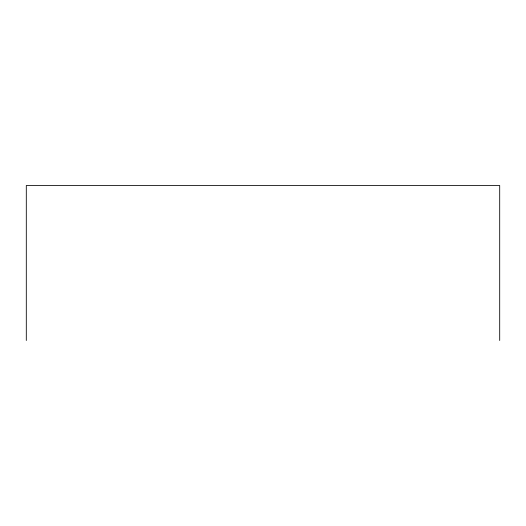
<?xml version="1.0" encoding="UTF-8"?>
<svg xmlns="http://www.w3.org/2000/svg" width="526" height="526" viewBox="0 0 526 526"><rect width="100%" height="100%" fill="white"/><g stroke="black" fill="none" stroke-linecap="round" stroke-linejoin="round"><path stroke-width="0.79" d="M499.7 340.493L499.7 185.507L26.3 185.507L26.3 340.493"/></g></svg>
